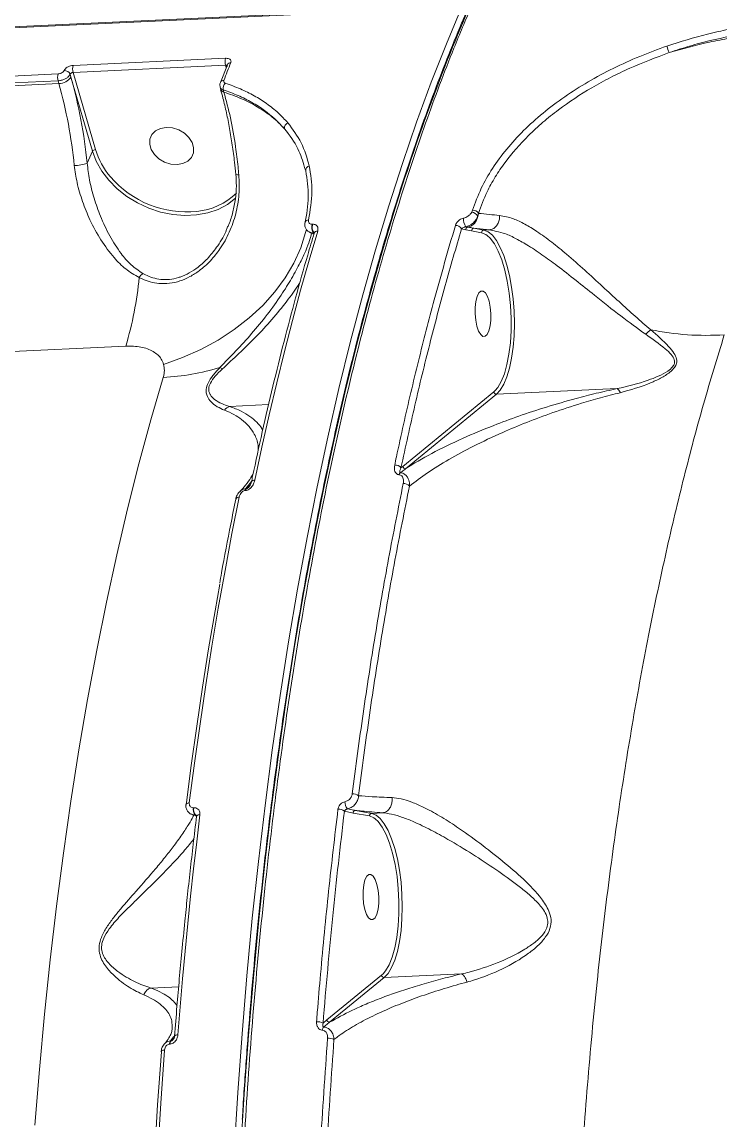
# Model space of a CAD drawing. Header units: millimetres. Extents: x -7151 to 6134, y -5040 to 5562.
# Drawn here: x -1885.3 to -1747.8, y 341.8 to 557.9 of the extents above; entities that cross this region are included whole.
import ezdxf

# ---------------------------------------------------------------- set-up
doc = ezdxf.new("R2010")
doc.units = ezdxf.units.MM
doc.layers.add('DIKOM_ОБЪЕКТ', color=7, linetype='Continuous')

msp = doc.modelspace()

# ---------------------------------------------------------------- linework, layer by layer
at = {"layer": 'DIKOM_ОБЪЕКТ', "color": 7, "linetype": 'Continuous', "lineweight": 15}
for p, q in [((-1798.621, 560.923), (-2252.627, 539.57)), ((-1798.432, 561.113), (-2252.439, 539.761)), ((-1845.17, 549.404), (-1875.187, 547.993)), ((-1875.175, 549.367), (-1845.159, 550.778)), ((-1844.806, 549.505), (-1846.18, 546.009)), ((-1845.032, 548.93), (-1845.17, 549.404)), ((-1955.994, 544.053), (-1878.137, 547.715)), ((-1875.606, 547.068), (-1875.77, 547.634)), ((-1871.378, 532.49), (-1875.606, 547.068)), ((-1875.187, 547.993), (-1870.781, 532.805)), ((-1878.147, 546.344), (-1956.003, 542.683)), ((-1955.848, 542.148), (-1877.992, 545.81)), ((-1877.992, 545.81), (-1878.147, 546.344)), ((-1846.226, 545.118), (-1846.09, 544.65)), ((-1846.09, 544.65), (-1846.071, 544.595)), ((-1845.601, 544.571), (-1845.472, 544.124)), ((-1872.41, 530.122), (-1871.378, 532.49)), ((-1843.112, 527.953), (-1843.107, 527.939)), ((-1829.37, 528.605), (-1829.619, 529.311)), ((-1796.686, 520.499), (-1796.528, 520.861)), ((-1795.341, 520.258), (-1795.506, 519.642)), ((-1829.534, 518.428), (-1829.525, 518.475)), ((-1828.091, 518.096), (-1828.002, 518.1)), ((-1797.857, 517.032), (-1798.689, 517.199)), ((-1796.714, 516.806), (-1797.857, 517.032)), ((-1797.85, 517.624), (-1797.45, 517.547)), ((-1794.737, 516.448), (-1796.714, 516.806)), ((-1793.19, 517.02), (-1796.255, 517.327)), ((-1796.255, 517.327), (-1794.278, 516.969)), ((-1793.19, 517.02), (-1794.278, 516.969)), ((-1793.187, 517.02), (-1793.19, 517.02)), ((-1827.718, 516.396), (-1827.806, 516.392)), ((-1827.696, 516.391), (-1827.718, 516.396)), ((-1864.808, 494.138), (-2193.119, 478.697)), ((-1810.255, 470.448), (-1792.337, 485.106)), ((-1791.803, 484.646), (-1809.721, 469.988)), ((-1792.337, 485.106), (-1792.053, 485.371)), ((-1768.04, 485.763), (-1791.803, 484.646)), ((-1844.354, 482.244), (-1836.675, 482.605)), ((-1810.612, 470.154), (-1810.255, 470.448)), ((-1840.042, 467.5), (-1841.16, 466.07)), ((-1840.069, 467.366), (-1840.067, 467.379)), ((-1841.212, 465.701), (-1841.326, 465.696)), ((-1841.16, 466.07), (-1841.046, 466.075)), ((-1841.046, 466.075), (-1840.369, 466.68)), ((-1851.459, 403.261), (-1851.428, 403.262)), ((-1820.054, 402.219), (-1821.758, 402.562)), ((-1816.828, 401.634), (-1820.054, 402.219)), ((-1819.595, 402.739), (-1816.369, 402.154)), ((-1814.232, 402.255), (-1816.369, 402.154)), ((-1814.228, 402.255), (-1814.232, 402.255)), ((-1851.086, 401.832), (-1851.117, 401.83)), ((-1851.117, 401.83), (-1850.886, 401.742)), ((-1850.966, 401.804), (-1851.086, 401.832)), ((-1825.195, 361.483), (-1814.428, 370.291)), ((-1813.894, 369.831), (-1824.661, 361.023)), ((-1814.428, 370.291), (-1814.144, 370.557)), ((-1798.687, 370.547), (-1813.894, 369.831)), ((-1859.887, 367.768), (-1854.386, 368.027)), ((-1825.964, 360.843), (-1825.195, 361.483)), ((-1856.092, 356.729), (-1856.189, 356.724)), ((-1855.374, 358.251), (-1855.991, 357.355)), ((-1855.991, 357.355), (-1855.894, 357.36)), ((-1855.894, 357.36), (-1855.328, 357.882))]:
    msp.add_line(p, q, dxfattribs=at)
at = {"layer": 'DIKOM_ОБЪЕКТ', "color": 7, "linetype": 'Continuous', "lineweight": 15, "flags": 128}
for points in [[(-1843.471, 335.503), (-1842.755, 347.171), (-1841.918, 358.733), (-1840.961, 370.179), (-1839.886, 381.5), (-1838.692, 392.686), (-1837.382, 403.728), (-1835.955, 414.615), (-1834.414, 425.341), (-1832.758, 435.894), (-1830.992, 446.266), (-1829.114, 456.449), (-1827.127, 466.434), (-1825.033, 476.212), (-1822.834, 485.776), (-1820.53, 495.117), (-1818.126, 504.227), (-1815.621, 513.099), (-1813.018, 521.725), (-1810.32, 530.098), (-1807.529, 538.211), (-1804.647, 546.057), (-1801.677, 553.63), (-1798.621, 560.923)], [(-1854.716, 529.865), (-1853.57, 530.069), (-1852.602, 530.551), (-1851.891, 531.274), (-1851.494, 532.177), (-1851.444, 533.188), (-1851.745, 534.226), (-1852.373, 535.206), (-1853.275, 536.048), (-1854.381, 536.685), (-1855.598, 537.064), (-1856.83, 537.156), (-1857.977, 536.952), (-1858.944, 536.47), (-1859.655, 535.748), (-1860.052, 534.844), (-1860.102, 533.833), (-1859.801, 532.795), (-1859.173, 531.816), (-1858.271, 530.974), (-1857.166, 530.337), (-1855.948, 529.957), (-1854.716, 529.865)], [(-1843.181, 523.258), (-1843.219, 523.222), (-1844.804, 522.007), (-1846.637, 521.042), (-1848.677, 520.35), (-1850.878, 519.944), (-1853.191, 519.835), (-1855.565, 520.026), (-1857.946, 520.51), (-1860.282, 521.279), (-1862.519, 522.315), (-1864.609, 523.594), (-1866.505, 525.088), (-1868.163, 526.763), (-1869.547, 528.583), (-1870.627, 530.507), (-1871.378, 532.49)], [(-1811.8, 521.086), (-1811.81, 521.054), (-1814.407, 512.448), (-1816.906, 503.597), (-1819.305, 494.509), (-1821.603, 485.19), (-1823.797, 475.649), (-1825.886, 465.894), (-1827.868, 455.933), (-1829.741, 445.775), (-1831.504, 435.427), (-1833.155, 424.899), (-1834.692, 414.199), (-1836.116, 403.337), (-1837.423, 392.322), (-1838.614, 381.163), (-1839.687, 369.869), (-1840.642, 358.45), (-1841.476, 346.916), (-1842.191, 335.275)], [(-1829.242, 517.107), (-1829.389, 516.503), (-1830.361, 513.463), (-1831.707, 510.478), (-1833.413, 507.577), (-1835.462, 504.789), (-1837.834, 502.142), (-1840.506, 499.66), (-1843.452, 497.37), (-1846.641, 495.293), (-1850.043, 493.45), (-1853.625, 491.859), (-1857.35, 490.536)], [(-1827.016, 516.777), (-1828.718, 511.01), (-1830.376, 505.135), (-1831.991, 499.156), (-1833.561, 493.074), (-1835.087, 486.891), (-1836.568, 480.61), (-1838.003, 474.233), (-1839.391, 467.762)], [(-1794.278, 516.969), (-1793.436, 516.624), (-1792.606, 515.93), (-1791.806, 514.902), (-1791.053, 513.562), (-1790.364, 511.939), (-1789.754, 510.068), (-1789.235, 507.991), (-1788.819, 505.752), (-1788.516, 503.399), (-1788.331, 500.984), (-1788.269, 498.558), (-1788.33, 496.176), (-1788.515, 493.888), (-1788.818, 491.743), (-1789.233, 489.789), (-1789.752, 488.068), (-1790.361, 486.618), (-1791.05, 485.468), (-1791.803, 484.646)], [(-1827.892, 516.464), (-1827.807, 516.325), (-1827.777, 516.282)], [(-1793.638, 515.916), (-1793.876, 516.085), (-1794.737, 516.448)], [(-1792.053, 485.371), (-1791.569, 485.957), (-1790.87, 487.161), (-1790.258, 488.686), (-1789.747, 490.497), (-1789.351, 492.549), (-1789.077, 494.794), (-1788.933, 497.176), (-1788.923, 499.639), (-1789.046, 502.123), (-1789.3, 504.567), (-1789.679, 506.914), (-1790.173, 509.105), (-1790.77, 511.089), (-1791.457, 512.816), (-1792.215, 514.247), (-1793.028, 515.345), (-1793.638, 515.916)], [(-1794.919, 496.4), (-1795.321, 497.085), (-1795.651, 498.047), (-1795.885, 499.207), (-1796.003, 500.473), (-1795.995, 501.741), (-1795.863, 502.908), (-1795.617, 503.88), (-1795.277, 504.579), (-1794.87, 504.947), (-1794.43, 504.955), (-1793.992, 504.603), (-1793.591, 503.918), (-1793.26, 502.956), (-1793.026, 501.796), (-1792.909, 500.53), (-1792.916, 499.263), (-1793.048, 498.095), (-1793.294, 497.123), (-1793.634, 496.424), (-1794.041, 496.056), (-1794.481, 496.048), (-1794.919, 496.4)], [(-1882.699, 340.788), (-1881.814, 351.759), (-1880.81, 362.607), (-1879.687, 373.32), (-1878.446, 383.89), (-1877.089, 394.307), (-1875.616, 404.56), (-1874.029, 414.64), (-1872.329, 424.538), (-1870.519, 434.244), (-1868.599, 443.75), (-1866.572, 453.047), (-1864.44, 462.126), (-1862.204, 470.978), (-1859.866, 479.596), (-1857.429, 487.971)], [(-1842.463, 464.405), (-1843.894, 457.219), (-1845.268, 449.93), (-1846.585, 442.541), (-1847.845, 435.055), (-1849.046, 427.475), (-1850.189, 419.805), (-1851.273, 412.049), (-1852.297, 404.208)], [(-1852.929, 403.759), (-1851.907, 411.582), (-1850.826, 419.322), (-1849.685, 426.975), (-1848.486, 434.537), (-1847.229, 442.007), (-1846.3, 447.263)], [(-1852.962, 403.897), (-1852.957, 403.921), (-1852.919, 403.995), (-1852.848, 404.061), (-1852.746, 404.118), (-1852.617, 404.162), (-1852.466, 404.192), (-1852.297, 404.208)], [(-1852.929, 403.759), (-1852.961, 403.841), (-1852.962, 403.897)], [(-1816.369, 402.154), (-1815.527, 401.81), (-1814.697, 401.116), (-1813.897, 400.087), (-1813.144, 398.747), (-1812.455, 397.125), (-1811.844, 395.254), (-1811.326, 393.177), (-1810.91, 390.937), (-1810.606, 388.584), (-1810.421, 386.169), (-1810.359, 383.744), (-1810.421, 381.362), (-1810.606, 379.073), (-1810.908, 376.929), (-1811.324, 374.975), (-1811.842, 373.254), (-1812.452, 371.803), (-1813.141, 370.654), (-1813.894, 369.831)], [(-1850.201, 401.878), (-1850.84, 396.575), (-1851.451, 391.237), (-1852.036, 385.867), (-1852.594, 380.464), (-1853.124, 375.03), (-1853.627, 369.566), (-1854.102, 364.072), (-1854.549, 358.551)], [(-1850.865, 401.569), (-1850.865, 401.571), (-1850.835, 401.65), (-1850.768, 401.72), (-1850.667, 401.781), (-1850.535, 401.828), (-1850.378, 401.861), (-1850.201, 401.878)], [(-1815.729, 401.102), (-1815.967, 401.27), (-1816.828, 401.634)], [(-1814.144, 370.557), (-1813.66, 371.143), (-1812.961, 372.346), (-1812.349, 373.872), (-1811.838, 375.683), (-1811.441, 377.735), (-1811.167, 379.98), (-1811.024, 382.362), (-1811.014, 384.825), (-1811.137, 387.309), (-1811.391, 389.753), (-1811.769, 392.099), (-1812.263, 394.291), (-1812.861, 396.274), (-1813.547, 398.002), (-1814.306, 399.432), (-1815.119, 400.531), (-1815.729, 401.102)], [(-1817.01, 381.586), (-1817.411, 382.271), (-1817.742, 383.233), (-1817.976, 384.393), (-1818.093, 385.659), (-1818.086, 386.926), (-1817.954, 388.094), (-1817.708, 389.066), (-1817.368, 389.765), (-1816.961, 390.133), (-1816.521, 390.141), (-1816.082, 389.789), (-1815.681, 389.104), (-1815.351, 388.142), (-1815.117, 386.982), (-1814.999, 385.716), (-1815.007, 384.448), (-1815.139, 383.281), (-1815.385, 382.309), (-1815.725, 381.61), (-1816.132, 381.242), (-1816.572, 381.233), (-1817.01, 381.586)], [(-1855.207, 358.301), (-1855.207, 358.308), (-1855.179, 358.369), (-1855.114, 358.424), (-1855.013, 358.471), (-1854.882, 358.509), (-1854.726, 358.536), (-1854.549, 358.551)], [(-1860.914, 269.673), (-1860.873, 280.563), (-1860.731, 291.412), (-1860.489, 302.212), (-1860.148, 312.955), (-1859.708, 323.636), (-1859.168, 334.245), (-1858.53, 344.775), (-1857.793, 355.221)], [(-1857.172, 355.562), (-1857.91, 345.094), (-1858.55, 334.54), (-1859.091, 323.908), (-1859.532, 313.204), (-1859.874, 302.437), (-1860.116, 291.613), (-1860.258, 280.74), (-1860.3, 269.826)], [(-1857.83, 355.318), (-1857.825, 355.34), (-1857.789, 355.396), (-1857.719, 355.446), (-1857.619, 355.49), (-1857.491, 355.524), (-1857.34, 355.549), (-1857.172, 355.562)], [(-1857.793, 355.221), (-1857.826, 355.281), (-1857.83, 355.318)]]:
    msp.add_lwpolyline(points, dxfattribs=at)
at = {"layer": 'DIKOM_ОБЪЕКТ', "color": 7, "linetype": 'Continuous', "lineweight": 15}
for centre, radius, start, end in [((-1435.085, 404.872), 394.233, 156.80299, 162.85543), ((-1726.856, 563.063), 32.909, 197.47169, 199.84372), ((-1872.877, 548.66), 2.404, 162.91812, 196.12747), ((-1499.279, 412.338), 371.276, 158.24936, 158.82881), ((-1842.867, 550.073), 2.397, 162.89021, 196.19516), ((-1844.146, 549.19), 0.732, 88.15287, 154.52034), ((-1875.825, 547.013), 2.416, 163.12854, 196.074), ((-1877.969, 548.658), 2.848, 269.54103, 326.05279), ((-1876.878, 547.183), 1.196, 22.15126, 93.56426), ((-1970.417, 520.41), 98.487, 5.65923, 15.70407), ((-1968.276, 520.424), 93.785, 5.65895, 15.70502), ((-1845.525, 545.705), 0.722, 87.64731, 155.08415), ((-1844.224, 544.871), 1.41, 133.73206, 192.29405), ((-1845.272, 544.996), 0.894, 206.62964, 257.07101), ((-1832.449, 537.072), 1.087, 113.94149, 188.85079), ((-1870.787, 532.093), 0.712, 89.53073, 146.05475), ((-1856.651, 537.093), 14.766, 196.88174, 220.71858), ((-1875.04, 537.564), 7.893, 270.67281, 289.46734), ((-1828.5, 528.719), 0.877, 100.68867, 187.47986), ((-1852.837, 540.287), 19.741, 220.52176, 275.96302), ((-1842.664, 528.902), 1.061, 245.29682, 276.48337), ((-1851.894, 533.193), 12.589, 275.04689, 314.75152), ((-1828.827, 518.232), 0.739, 89.4676, 160.80583), ((-1795.768, 519.044), 2.52, 173.86796, 214.28588), ((-1797.961, 519.972), 2.478, 281.91878, 352.34956), ((-1796.809, 519.087), 1.417, 23.03357, 84.99311), ((-1796.439, 519.567), 1.297, 32.17968, 93.96997), ((-1826.46, 517.492), 1.739, 159.69503, 219.24554), ((-1826.369, 517.497), 1.741, 159.73007, 219.2105), ((-1827.064, 516.085), 0.694, 86.03574, 156.59839), ((-1799.801, 516.602), 1.262, 28.27332, 94.88199), ((-1797.352, 517.051), 0.506, 101.17463, 182.06457), ((-1796.214, 516.828), 0.501, 94.68523, 182.48566), ((-1794.237, 516.47), 0.5, 94.66047, 182.51368), ((-1859.566, 506.027), 3.059, 128.19977, 148.67503), ((-1929.775, 513.801), 67.877, 343.1605, 354.77315), ((-1758.82, 493.449), 4.683, 123.76958, 140.20522), ((-1750.555, 550.317), 54.078, 258.40612, 273.82623), ((-1859.162, 530.648), 42.712, 272.3259, 287.56828), ((-1848.241, 486.498), 3.956, 51.95684, 60.1161), ((-1791.812, 485.176), 0.53, 187.63321, 270.95355), ((-1843.806, 480.369), 1.953, 106.2892, 143.88156), ((-1811.717, 469.33), 1.379, 36.70958, 95.76456), ((-1810.267, 468.605), 0.74, 128.20981, 163.84145), ((-1809.73, 470.517), 0.529, 187.52878, 271.00742), ((-1839.469, 467.112), 0.655, 83.16325, 155.9505), ((-1810.041, 465.614), 1.45, 41.15553, 94.9895), ((-1840.619, 465.606), 0.713, 139.40233, 172.78109), ((-1840.508, 465.613), 0.71, 139.32453, 172.86227), ((-1842.537, 463.745), 0.663, 83.60201, 155.10197), ((-1819.665, 404.328), 1.978, 176.53623, 220.8704), ((-1820.044, 404.253), 1.747, 52.07739, 95.42929), ((-1849.941, 402.867), 1.568, 165.45492, 221.38934), ((-1849.914, 402.868), 1.565, 165.38689, 221.45791), ((-1822.843, 401.278), 1.681, 49.83358, 96.23847), ((-1819.554, 402.241), 0.5, 94.6537, 182.5172), ((-1816.328, 401.655), 0.501, 94.69053, 182.48036), ((-1813.903, 370.361), 0.53, 187.55457, 270.98163), ((-1827.024, 359.106), 2.035, 58.58677, 96.04074), ((-1824.67, 361.553), 0.53, 187.55815, 270.97805), ((-1825.059, 359.339), 1.075, 134.65137, 172.99532), ((-1855.142, 356.742), 1.047, 144.13811, 180.97188), ((-1855.045, 356.746), 1.048, 144.10488, 180.92634), ((-1824.86, 355.702), 2.193, 61.46515, 95.27961)]:
    msp.add_arc(centre, radius, start, end, dxfattribs=at)
for points, knots in [([(-1796.745, 561.012), (-1797.899, 558.29), (-1801.006, 550.956), (-1805.809, 538.16), (-1811.058, 522.426), (-1816.002, 505.595), (-1820.619, 487.696), (-1824.88, 468.764), (-1828.694, 449.216), (-1832.057, 429.133), (-1834.976, 408.607), (-1837.501, 387.302), (-1839.602, 365.263), (-1841.264, 342.548), (-1842.449, 319.657), (-1843.166, 296.673), (-1843.431, 273.68), (-1843.248, 250.303), (-1842.599, 226.607), (-1841.474, 202.67), (-1839.898, 179.017), (-1837.888, 155.725), (-1835.468, 132.857), (-1832.599, 110.042), (-1829.272, 87.361), (-1825.487, 64.901), (-1821.327, 43.153), (-1816.816, 22.178), (-1811.984, 2.014), (-1806.753, -17.667), (-1801.123, -36.775), (-1795.105, -55.227), (-1789.095, -71.88), (-1783.167, -86.836), (-1777.377, -100.224), (-1771.38, -112.908), (-1765.19, -124.843), (-1758.876, -135.904), (-1752.469, -146.039), (-1746.67, -154.347), (-1742.964, -159.072), (-1741.455, -160.995)], [0, 0, 0, 0, 0.01565227, 0.04216826, 0.06870459, 0.09522041, 0.12250634, 0.14981474, 0.1771008, 0.20361668, 0.23015302, 0.25666874, 0.28395483, 0.31126307, 0.33854917, 0.36506502, 0.39160128, 0.41811719, 0.44540324, 0.47271152, 0.49999756, 0.52651346, 0.55304972, 0.5795656, 0.60685156, 0.63415995, 0.66144603, 0.68796189, 0.71449813, 0.74101393, 0.76829968, 0.79560815, 0.82289434, 0.84597225, 0.86907725, 0.89218242, 0.91550644, 0.93883063, 0.96156393, 0.98434848, 1, 1, 1, 1]), ([(-1797.419, 560.573), (-1797.839, 559.615), (-1799.251, 556.392), (-1801.577, 550.636), (-1804.389, 543.333), (-1807.109, 535.797), (-1809.733, 528.063), (-1812.266, 520.123), (-1814.705, 511.978), (-1817.053, 503.624), (-1819.312, 495.059), (-1821.481, 486.281), (-1823.561, 477.287), (-1825.553, 468.075), (-1827.457, 458.64), (-1829.271, 448.992), (-1830.99, 439.163), (-1832.605, 429.194), (-1834.111, 419.111), (-1835.511, 408.917), (-1836.803, 398.609), (-1837.989, 388.183), (-1839.069, 377.636), (-1840.046, 366.968), (-1840.909, 356.166), (-1841.512, 347.813), (-1841.793, 343.032), (-1841.857, 341.925)], [0, 0, 0, 0, 0.0180257, 0.0606417, 0.1032633, 0.1456527, 0.1878462, 0.2298904, 0.2718342, 0.3137261, 0.3556134, 0.3975351, 0.4395322, 0.4816519, 0.523944, 0.5664544, 0.6090524, 0.6514803, 0.6936978, 0.7357543, 0.7776968, 0.8195748, 0.861435, 0.9033209, 0.9452693, 0.9873277, 1, 1, 1, 1]), ([(-1758.247, 553.183), (-1755.581, 554.024), (-1751.542, 555.298), (-1746.097, 556.502), (-1743.369, 556.95), (-1742.005, 557.174)], [0, 0, 0, 0, 0.4927514, 0.7463783, 1, 1, 1, 1]), ([(-1741.881, 555.817), (-1744.492, 555.354), (-1748.448, 554.654), (-1753.792, 553.212), (-1756.472, 552.332), (-1757.812, 551.892)], [0, 0, 0, 0, 0.4928141, 0.7464077, 1, 1, 1, 1]), ([(-1757.812, 551.892), (-1755.172, 552.636), (-1751.174, 553.764), (-1745.78, 554.767), (-1743.076, 555.11), (-1741.724, 555.281)], [0, 0, 0, 0, 0.492783, 0.7463939, 1, 1, 1, 1]), ([(-1796.528, 520.861), (-1796.004, 522.308), (-1794.995, 525.092), (-1792.664, 529.124), (-1789.876, 532.927), (-1786.546, 536.572), (-1782.713, 540.014), (-1778.445, 543.228), (-1773.804, 546.184), (-1768.841, 548.84), (-1763.646, 551.218), (-1760.045, 552.529), (-1758.247, 553.183)], [0, 0, 0, 0, 0.10708394, 0.20597532, 0.30518446, 0.40407584, 0.5033386, 0.60291559, 0.70218174, 0.80134933, 0.9008286, 1, 1, 1, 1]), ([(-1757.812, 551.892), (-1760.416, 550.925), (-1764.361, 549.46), (-1769.372, 547.025), (-1774.196, 544.389), (-1778.682, 541.428), (-1782.715, 538.198), (-1786.405, 534.808), (-1789.565, 531.192), (-1792.097, 527.427), (-1793.955, 524.086), (-1794.828, 521.674), (-1795.341, 520.258)], [0, 0, 0, 0, 0.1468755, 0.2225156, 0.2981466, 0.4449878, 0.520625, 0.5962652, 0.7424196, 0.8177191, 0.8930161, 1, 1, 1, 1]), ([(-1876.953, 548.377), (-1876.918, 548.446), (-1876.833, 548.619), (-1876.56, 548.886), (-1876.148, 549.135), (-1875.662, 549.314), (-1875.338, 549.349), (-1875.175, 549.367)], [0, 0, 0, 0, 0.1418332, 0.3567355, 0.5712883, 0.7857484, 1, 1, 1, 1]), ([(-1844.879, 549.32), (-1844.897, 549.336), (-1844.944, 549.377), (-1845.051, 549.404), (-1845.136, 549.404), (-1845.17, 549.404)], [0, 0, 0, 0, 0.2836607, 0.71681787, 1, 1, 1, 1]), ([(-1845.159, 550.778), (-1845.057, 550.779), (-1844.8, 550.78), (-1844.449, 550.688), (-1844.176, 550.496), (-1844.043, 550.231), (-1844.096, 550.024), (-1844.122, 549.921)], [0, 0, 0, 0, 0.1406216, 0.3551558, 0.5698477, 0.7848306, 1, 1, 1, 1]), ([(-1844.808, 549.226), (-1844.809, 549.229), (-1844.849, 549.308), (-1844.827, 549.451), (-1844.812, 549.485), (-1844.81, 549.49)], [0, 0, 0, 0, 0.0340268, 0.8372718, 1, 1, 1, 1]), ([(-1875.77, 547.634), (-1875.816, 547.545), (-1875.933, 547.32), (-1876.299, 546.972), (-1876.85, 546.647), (-1877.498, 546.414), (-1877.93, 546.368), (-1878.147, 546.344)], [0, 0, 0, 0, 0.14170914, 0.35641487, 0.57093659, 0.78540708, 1, 1, 1, 1]), ([(-1878.137, 547.715), (-1878.029, 547.727), (-1877.813, 547.75), (-1877.489, 547.87), (-1877.215, 548.037), (-1877.033, 548.216), (-1876.975, 548.331), (-1876.953, 548.377)], [0, 0, 0, 0, 0.2142837, 0.428551, 0.6432168, 0.8581804, 1, 1, 1, 1]), ([(-1875.187, 547.993), (-1875.241, 547.986), (-1875.349, 547.974), (-1875.509, 547.91), (-1875.644, 547.819), (-1875.733, 547.722), (-1875.76, 547.659), (-1875.77, 547.634)], [0, 0, 0, 0, 0.2140386, 0.4283549, 0.6426104, 0.8581564, 1, 1, 1, 1]), ([(-1846.157, 546), (-1846.194, 545.913), (-1846.3, 545.67), (-1846.313, 545.34), (-1846.223, 545.153), (-1846.209, 545.122)], [0, 0, 0, 0, 0.31407878, 0.88711354, 1, 1, 1, 1]), ([(-1845.601, 544.571), (-1845.643, 544.585), (-1845.842, 544.657), (-1846.104, 544.824), (-1846.175, 545.033), (-1846.205, 545.123)], [0, 0, 0, 0, 0.13046226, 0.6259636, 1, 1, 1, 1]), ([(-1845.496, 546.427), (-1845.513, 546.356), (-1845.547, 546.216), (-1845.457, 546.035), (-1845.32, 545.934), (-1845.219, 545.897), (-1845.198, 545.89)], [0, 0, 0, 0, 0.3066222, 0.6131231, 0.9194187, 1, 1, 1, 1]), ([(-1845.198, 545.89), (-1844.195, 545.524), (-1842.189, 544.792), (-1839.481, 543.432), (-1836.998, 541.868), (-1834.76, 540.097), (-1833.513, 538.743), (-1832.89, 538.065)], [0, 0, 0, 0, 0.1976764, 0.3953892, 0.5930897, 0.7965401, 1, 1, 1, 1]), ([(-1846.126, 544.573), (-1845.972, 544.039), (-1845.558, 542.599), (-1844.966, 540.047), (-1844.348, 536.955), (-1843.82, 533.7), (-1843.417, 530.681), (-1843.237, 528.732), (-1843.163, 527.931)], [0, 0, 0, 0, 0.1095438, 0.2951503, 0.4835644, 0.6741374, 0.866092, 1, 1, 1, 1]), ([(-1833.522, 536.905), (-1834.762, 538.167), (-1836.64, 540.08), (-1839.923, 542.121), (-1842.62, 543.486), (-1844.617, 544.213), (-1845.601, 544.571)], [0, 0, 0, 0, 0.395163, 0.5986837, 0.8021881, 1, 1, 1, 1]), ([(-1845.472, 544.124), (-1845.028, 542.46), (-1844.128, 539.083), (-1843.255, 534.038), (-1842.77, 530.232), (-1842.595, 528.38), (-1842.544, 527.848)], [0, 0, 0, 0, 0.3362364, 0.6822322, 0.9087871, 1, 1, 1, 1]), ([(-1845.472, 544.124), (-1844.301, 543.708), (-1841.948, 542.871), (-1838.778, 541.22), (-1835.869, 539.27), (-1834.308, 537.696), (-1833.522, 536.905)], [0, 0, 0, 0, 0.2373881, 0.4771646, 0.737012, 1, 1, 1, 1]), ([(-1829.619, 529.311), (-1829.983, 530.558), (-1830.792, 533.329), (-1832.553, 535.636), (-1833.522, 536.905)], [0, 0, 0, 0, 0.4500731, 1, 1, 1, 1]), ([(-1832.89, 538.065), (-1831.931, 536.796), (-1829.992, 534.226), (-1829.109, 531.141), (-1828.663, 529.581)], [0, 0, 0, 0, 0.4941755, 1, 1, 1, 1]), ([(-1862.18, 507.617), (-1863.083, 508.145), (-1864.894, 509.2), (-1867.367, 511.732), (-1869.761, 514.94), (-1871.806, 518.703), (-1873.368, 522.529), (-1874.444, 526.143), (-1874.788, 528.55), (-1874.948, 529.672)], [0, 0, 0, 0, 0.12814544, 0.25673811, 0.42681579, 0.59687292, 0.73730986, 0.8775699, 1, 1, 1, 1]), ([(-1872.41, 530.122), (-1872.277, 529.036), (-1871.99, 526.698), (-1871.08, 523.184), (-1869.755, 519.449), (-1868.021, 515.751), (-1865.975, 512.581), (-1863.86, 510.05), (-1862.258, 508.97), (-1861.458, 508.431)], [0, 0, 0, 0, 0.1227053, 0.2642656, 0.4059934, 0.5771273, 0.748239, 0.8743944, 1, 1, 1, 1]), ([(-1828.663, 529.581), (-1828.401, 527.921), (-1827.869, 524.559), (-1828.501, 520.849), (-1828.82, 518.971)], [0, 0, 0, 0, 0.4938283, 1, 1, 1, 1]), ([(-1842.544, 527.848), (-1842.493, 526.554), (-1842.39, 523.964), (-1843.06, 520.149), (-1844.316, 516.528), (-1846.044, 513.425), (-1848.086, 510.876), (-1850.111, 509.049), (-1852.16, 507.742), (-1854.136, 506.884), (-1856.206, 506.429), (-1858.774, 506.392), (-1860.764, 506.94), (-1861.99, 507.527), (-1862.18, 507.617)], [0, 0, 0, 0, 0.1101009, 0.2202166, 0.3292873, 0.4383127, 0.524961, 0.6115179, 0.6753401, 0.7390982, 0.8039954, 0.8688805, 0.979727, 1, 1, 1, 1]), ([(-1843.127, 527.953), (-1843.078, 527.192), (-1842.973, 525.567), (-1843.179, 523.075), (-1843.685, 520.531), (-1844.247, 518.626), (-1844.721, 517.63), (-1844.825, 517.412)], [0, 0, 0, 0, 0.2105234, 0.4492624, 0.6909252, 0.9324275, 1, 1, 1, 1]), ([(-1829.516, 518.223), (-1829.21, 520.016), (-1828.588, 523.647), (-1829.107, 526.939), (-1829.37, 528.605)], [0, 0, 0, 0, 0.4938488, 1, 1, 1, 1]), ([(-1828.82, 518.971), (-1828.833, 518.854), (-1828.858, 518.624), (-1828.73, 518.347), (-1828.519, 518.172), (-1828.297, 518.098), (-1828.148, 518.096), (-1828.091, 518.096)], [0, 0, 0, 0, 0.2734322, 0.5393818, 0.7385959, 0.8989961, 1, 1, 1, 1]), ([(-1799.908, 517.859), (-1799.891, 517.91), (-1799.811, 518.151), (-1799.569, 518.546), (-1799.14, 518.943), (-1798.701, 519.203), (-1798.416, 519.276), (-1798.274, 519.313)], [0, 0, 0, 0, 0.0842955, 0.4025682, 0.6518499, 0.8255676, 1, 1, 1, 1]), ([(-1798.274, 519.313), (-1798.125, 519.351), (-1797.829, 519.428), (-1797.368, 519.702), (-1796.962, 520.065), (-1796.773, 520.361), (-1796.686, 520.499)], [0, 0, 0, 0, 0.2097558, 0.4181981, 0.7299227, 1, 1, 1, 1]), ([(-1795.506, 519.642), (-1795.617, 519.407), (-1795.861, 518.89), (-1796.456, 518.27), (-1797.155, 517.813), (-1797.614, 517.688), (-1797.85, 517.624)], [0, 0, 0, 0, 0.2543843, 0.5586902, 0.7735268, 1, 1, 1, 1]), ([(-1795.341, 520.258), (-1794.657, 520.177), (-1793.442, 520.032), (-1791.887, 519.91), (-1791.206, 519.856)], [0, 0, 0, 0, 0.5623828, 1, 1, 1, 1]), ([(-1793.187, 517.02), (-1792.958, 517.065), (-1792.501, 517.154), (-1791.899, 517.629), (-1791.447, 518.296), (-1791.22, 519.032), (-1791.186, 519.566), (-1791.203, 519.812), (-1791.206, 519.856)], [0, 0, 0, 0, 0.2045259, 0.4090742, 0.613636, 0.8182529, 0.9675543, 1, 1, 1, 1]), ([(-1791.206, 519.856), (-1790.319, 519.694), (-1788.763, 519.409), (-1786.224, 518.179), (-1783.697, 516.645), (-1780.932, 514.63), (-1777.779, 512.053), (-1774.419, 509.08), (-1770.975, 505.904), (-1767.664, 502.849), (-1764.492, 499.97), (-1762.445, 498.217), (-1761.423, 497.343)], [0, 0, 0, 0, 0.1044898, 0.1833831, 0.2623431, 0.3558366, 0.4494241, 0.5631922, 0.6770831, 0.7845111, 0.8924061, 1, 1, 1, 1]), ([(-1861.458, 508.431), (-1861.287, 508.34), (-1860.191, 507.755), (-1858.445, 507.214), (-1856.194, 507.199), (-1854.91, 507.461), (-1853.598, 507.887), (-1852.264, 508.491), (-1850.352, 509.77), (-1848.427, 511.556), (-1846.531, 514.044), (-1845.295, 516.032), (-1844.859, 517.296), (-1844.82, 517.411)], [0, 0, 0, 0, 0.029788, 0.1907707, 0.2745702, 0.3616019, 0.3777053, 0.4694844, 0.5640255, 0.6912061, 0.821935, 0.9837547, 1, 1, 1, 1]), ([(-1829.507, 518.472), (-1829.529, 518.388), (-1829.61, 518.081), (-1829.534, 517.542), (-1829.223, 516.976), (-1828.844, 516.618), (-1828.562, 516.546), (-1828.486, 516.526)], [0, 0, 0, 0, 0.1089157, 0.3982126, 0.6587126, 0.9081315, 1, 1, 1, 1]), ([(-1828.002, 518.1), (-1827.901, 518.098), (-1827.668, 518.094), (-1827.346, 517.968), (-1827.07, 517.707), (-1826.917, 517.295), (-1826.982, 516.956), (-1827.016, 516.777)], [0, 0, 0, 0, 0.1206156, 0.2783254, 0.4706587, 0.7208018, 1, 1, 1, 1]), ([(-1811.855, 470.702), (-1811.742, 471.238), (-1811.173, 473.918), (-1809.655, 480.822), (-1807.209, 491.21), (-1803.84, 504.366), (-1801.315, 513.03), (-1799.908, 517.859)], [0, 0, 0, 0, 0.0321564, 0.1607939, 0.4182818, 0.6757721, 1, 1, 1, 1]), ([(-1798.689, 517.199), (-1799.774, 513.506), (-1801.942, 506.12), (-1804.994, 494.519), (-1807.91, 482.576), (-1809.711, 474.295), (-1810.612, 470.154)], [0, 0, 0, 0, 0.2493159, 0.4986279, 0.7493165, 1, 1, 1, 1]), ([(-1797.85, 517.624), (-1797.882, 517.618), (-1797.94, 517.608), (-1798.057, 517.573), (-1798.226, 517.508), (-1798.443, 517.391), (-1798.596, 517.283), (-1798.673, 517.214), (-1798.689, 517.199)], [0, 0, 0, 0, 0.0644737, 0.1179689, 0.269138, 0.529512, 0.8998406, 1, 1, 1, 1]), ([(-1797.45, 517.547), (-1797.331, 517.524), (-1796.938, 517.448), (-1796.535, 517.377), (-1796.255, 517.327)], [0, 0, 0, 0, 0.30304803, 1, 1, 1, 1]), ([(-1762.418, 496.447), (-1764.046, 497.623), (-1767.344, 500.006), (-1771.954, 503.696), (-1776.163, 507.076), (-1779.621, 509.786), (-1782.884, 512.169), (-1785.645, 514.012), (-1788.305, 515.451), (-1790.448, 516.561), (-1793.187, 516.935), (-1793.187, 517.02), (-1793.187, 517.02)], [0, 0, 0, 0, 0.1631248, 0.3304659, 0.4442523, 0.5606093, 0.6523796, 0.746421, 0.8222518, 0.9001131, 0.9999883, 1, 1, 1, 1]), ([(-1846.27, 489.928), (-1845.224, 491.001), (-1843.106, 493.176), (-1839.919, 496.634), (-1836.883, 500.341), (-1834.245, 504.024), (-1832.071, 507.507), (-1830.472, 510.465), (-1829.313, 512.972), (-1828.534, 514.988), (-1828.3, 515.912), (-1828.185, 516.366)], [0, 0, 0, 0, 0.115748, 0.2343744, 0.3604366, 0.4896214, 0.6013211, 0.7160293, 0.8101346, 0.9068051, 1, 1, 1, 1]), ([(-1827.701, 516.361), (-1828.13, 514.923), (-1829.376, 510.752), (-1831.369, 503.681), (-1833.652, 495.081), (-1835.844, 486.272), (-1837.904, 477.423), (-1839.291, 471.078), (-1839.987, 467.76), (-1840.067, 467.379)], [0, 0, 0, 0, 0.0940044, 0.2727079, 0.4514033, 0.6300851, 0.8087572, 0.9780095, 1, 1, 1, 1]), ([(-1827.806, 516.392), (-1828.016, 516.391), (-1828.263, 516.389), (-1828.458, 516.494), (-1828.488, 516.511)], [0, 0, 0, 0, 0.8442256, 1, 1, 1, 1]), ([(-1828.485, 516.474), (-1828.443, 516.461), (-1828.169, 516.376), (-1827.916, 516.267), (-1827.831, 516.222), (-1827.812, 516.211)], [0, 0, 0, 0, 0.1206091, 0.7955256, 1, 1, 1, 1]), ([(-1827.68, 516.449), (-1827.678, 516.456), (-1827.674, 516.466), (-1827.7, 516.382), (-1827.709, 516.353)], [0, 0, 0, 0, 0.6507815, 1, 1, 1, 1]), ([(-1830.503, 506.659), (-1830.623, 506.469), (-1831.354, 505.305), (-1833.171, 502.824), (-1835.972, 499.367), (-1839.161, 495.89), (-1842.51, 492.673), (-1844.706, 490.633), (-1845.803, 489.613)], [0, 0, 0, 0, 0.0352936, 0.215992, 0.4213085, 0.6267465, 0.8135406, 1, 1, 1, 1]), ([(-1761.423, 497.343), (-1760.185, 496.261), (-1758.473, 494.766), (-1756.85, 492.841), (-1756.294, 491.713), (-1756.294, 490.733), (-1756.738, 489.821), (-1757.813, 488.799), (-1759.473, 487.793), (-1762.691, 486.281), (-1765.423, 485.512), (-1767.433, 484.946)], [0, 0, 0, 0, 0.2311342, 0.3196807, 0.3914257, 0.4367128, 0.482245, 0.5456979, 0.6388328, 0.7342152, 1, 1, 1, 1]), ([(-1746.946, 496.36), (-1748.327, 491.853), (-1751.089, 482.834), (-1754.895, 468.512), (-1758.444, 453.656), (-1761.746, 438.037), (-1764.785, 421.67), (-1767.541, 404.566), (-1769.966, 386.997), (-1772.125, 368.414), (-1773.963, 348.786), (-1775.439, 328.117), (-1776.493, 307.092), (-1777.123, 285.81), (-1777.326, 264.369), (-1777.097, 242.859), (-1776.431, 221.316), (-1775.34, 199.776), (-1773.828, 178.283), (-1771.908, 156.937), (-1769.584, 135.839), (-1766.866, 115.074), (-1763.749, 94.683), (-1760.251, 74.691), (-1756.38, 55.141), (-1752.157, 36.124), (-1747.602, 17.729), (-1742.634, -0.309), (-1737.242, -17.894), (-1731.427, -34.944), (-1725.303, -51.104), (-1718.879, -66.278), (-1712.203, -80.52), (-1707.553, -89.093), (-1705.229, -93.377)], [0, 0, 0, 0, 0.0277666, 0.055566, 0.0833656, 0.1111323, 0.1400374, 0.1689801, 0.1979226, 0.2268275, 0.2586374, 0.2905481, 0.32251, 0.3544717, 0.3863819, 0.4181913, 0.4498954, 0.4816999, 0.5135556, 0.545411, 0.5772153, 0.6089191, 0.6405474, 0.6722757, 0.7040552, 0.7358345, 0.7675627, 0.7991906, 0.8325937, 0.8660264, 0.8994297, 0.9329431, 0.9664865, 1, 1, 1, 1]), ([(-1768.029, 485.763), (-1768.027, 485.763), (-1765.996, 486.189), (-1763.221, 486.881), (-1759.929, 488.17), (-1758.246, 489.024), (-1757.135, 489.922), (-1756.7, 490.731), (-1756.762, 491.597), (-1757.424, 492.568), (-1759.242, 494.234), (-1761.079, 495.514), (-1762.418, 496.447)], [0, 0, 0, 0, 0.0003005, 0.2742288, 0.3682335, 0.4634926, 0.5234985, 0.564826, 0.60614, 0.674692, 0.7629963, 1, 1, 1, 1]), ([(-1857.35, 490.536), (-1857.487, 490.892), (-1857.871, 491.89), (-1859.328, 493.153), (-1861.759, 494.083), (-1863.785, 494.119), (-1864.808, 494.138)], [0, 0, 0, 0, 0.15297262, 0.42837689, 0.71143699, 1, 1, 1, 1]), ([(-1857.429, 487.971), (-1857.417, 488.013), (-1857.282, 488.472), (-1857.13, 489.363), (-1857.276, 490.14), (-1857.35, 490.536)], [0, 0, 0, 0, 0.0467754, 0.5142563, 1, 1, 1, 1]), ([(-1845.384, 481.52), (-1845.858, 481.727), (-1846.805, 482.141), (-1847.982, 483.055), (-1848.829, 484.175), (-1849.095, 485.444), (-1848.639, 486.922), (-1847.662, 488.401), (-1846.747, 489.405), (-1846.27, 489.928)], [0, 0, 0, 0, 0.18477497, 0.36925006, 0.5090878, 0.65221333, 0.7508635, 0.87022312, 1, 1, 1, 1]), ([(-1845.803, 489.613), (-1846.285, 489.146), (-1847.194, 488.263), (-1848.181, 486.927), (-1848.574, 485.666), (-1848.386, 484.949), (-1847.985, 484.233), (-1847.249, 483.507), (-1845.928, 482.74), (-1844.879, 482.409), (-1844.354, 482.244)], [0, 0, 0, 0, 0.1298094, 0.2451337, 0.3384653, 0.4557973, 0.477235, 0.617725, 0.8086902, 1, 1, 1, 1]), ([(-1809.721, 469.988), (-1808.073, 470.992), (-1804.777, 472.998), (-1798.848, 475.854), (-1792.987, 478.308), (-1787.444, 480.356), (-1782.038, 482.143), (-1776.887, 483.634), (-1772.198, 484.845), (-1769.426, 485.457), (-1768.04, 485.763)], [0, 0, 0, 0, 0.1801407, 0.3602671, 0.5134847, 0.6278162, 0.7423177, 0.8564281, 0.9282332, 1, 1, 1, 1]), ([(-1767.433, 484.946), (-1768.754, 484.617), (-1771.396, 483.959), (-1775.861, 482.656), (-1780.767, 481.048), (-1785.912, 479.121), (-1791.188, 476.91), (-1796.353, 474.467), (-1801.261, 471.807), (-1805.513, 469.182), (-1807.804, 467.439), (-1808.949, 466.568)], [0, 0, 0, 0, 0.0661339, 0.1323029, 0.2383343, 0.344734, 0.4509798, 0.5939559, 0.7292236, 0.8647184, 1, 1, 1, 1]), ([(-1768.04, 485.763), (-1768.038, 485.763), (-1768.035, 485.764), (-1768.031, 485.763), (-1768.03, 485.763), (-1768.029, 485.763)], [0, 0, 0, 0, 0.37505771, 0.79472921, 1, 1, 1, 1]), ([(-1768.029, 485.763), (-1767.931, 485.685), (-1767.751, 485.541), (-1767.545, 485.185), (-1767.449, 484.979), (-1767.433, 484.946)], [0, 0, 0, 0, 0.49944275, 0.92063506, 1, 1, 1, 1]), ([(-1844.354, 482.244), (-1843.572, 481.947), (-1842.007, 481.353), (-1840.278, 480.294), (-1838.956, 479.137), (-1838.128, 478.206), (-1837.909, 477.641), (-1837.86, 477.516)], [0, 0, 0, 0, 0.2290831, 0.4583328, 0.6953085, 0.9323295, 1, 1, 1, 1]), ([(-1838.724, 473.578), (-1838.719, 473.923), (-1838.702, 475.042), (-1839.316, 476.617), (-1840.436, 478.309), (-1841.808, 479.587), (-1843.43, 480.671), (-1844.731, 481.236), (-1845.384, 481.52)], [0, 0, 0, 0, 0.1127511, 0.3655031, 0.5458288, 0.7273029, 0.8631284, 1, 1, 1, 1]), ([(-1839.703, 469.089), (-1839.844, 468.809), (-1840.216, 468.069), (-1841.089, 466.852), (-1841.967, 465.898), (-1842.371, 465.459)], [0, 0, 0, 0, 0.2484613, 0.6547607, 1, 1, 1, 1]), ([(-1810.978, 468.811), (-1811.028, 468.817), (-1811.186, 468.837), (-1811.45, 468.961), (-1811.719, 469.253), (-1811.952, 469.833), (-1811.894, 470.358), (-1811.855, 470.702)], [0, 0, 0, 0, 0.05553468, 0.17835951, 0.34954474, 0.5728781, 1, 1, 1, 1]), ([(-1810.612, 470.154), (-1810.695, 469.983), (-1810.819, 469.731), (-1810.871, 469.432), (-1810.85, 469.283), (-1810.797, 469.205), (-1810.74, 469.191), (-1810.725, 469.187)], [0, 0, 0, 0, 0.4938239, 0.7307714, 0.8854443, 0.9700714, 1, 1, 1, 1]), ([(-1809.721, 469.988), (-1809.832, 469.9), (-1810.169, 469.635), (-1810.503, 469.366), (-1810.725, 469.187)], [0, 0, 0, 0, 0.3319917, 1, 1, 1, 1]), ([(-1810.725, 469.187), (-1810.649, 469.179), (-1810.403, 469.152), (-1809.976, 468.991), (-1809.499, 468.607), (-1809.081, 467.922), (-1808.926, 467.192), (-1808.944, 466.693), (-1808.949, 466.568)], [0, 0, 0, 0, 0.0635167, 0.20596, 0.3867414, 0.5938409, 0.89772, 1, 1, 1, 1]), ([(-1839.391, 467.762), (-1839.465, 467.502), (-1839.607, 467.001), (-1840.024, 466.369), (-1840.468, 465.968), (-1840.858, 465.754), (-1841.094, 465.719), (-1841.212, 465.701)], [0, 0, 0, 0, 0.3047519, 0.5876379, 0.7664641, 0.8829814, 1, 1, 1, 1]), ([(-1840.088, 467.372), (-1840.095, 467.313), (-1840.122, 467.055), (-1840.342, 466.661), (-1840.572, 466.353), (-1840.676, 466.277), (-1840.678, 466.275)], [0, 0, 0, 0, 0.1692664, 0.7501428, 0.9938483, 1, 1, 1, 1]), ([(-1820.209, 405.993), (-1819.513, 411.276), (-1818.12, 421.844), (-1815.713, 437.28), (-1813.095, 452.422), (-1811.143, 462.179), (-1810.167, 467.058)], [0, 0, 0, 0, 0.2491002, 0.4982017, 0.7490998, 1, 1, 1, 1]), ([(-1810.167, 467.058), (-1810.13, 467.388), (-1810.076, 467.876), (-1810.291, 468.411), (-1810.537, 468.675), (-1810.785, 468.788), (-1810.933, 468.806), (-1810.978, 468.811)], [0, 0, 0, 0, 0.4385252, 0.6486169, 0.819199, 0.9452159, 1, 1, 1, 1]), ([(-1842.383, 465.46), (-1842.427, 465.421), (-1842.645, 465.226), (-1842.908, 464.735), (-1843.122, 464.278), (-1843.138, 464.026), (-1843.138, 464.024)], [0, 0, 0, 0, 0.1007369, 0.5089512, 0.9951639, 1, 1, 1, 1]), ([(-1841.326, 465.696), (-1841.403, 465.685), (-1841.555, 465.662), (-1841.802, 465.527), (-1842.077, 465.276), (-1842.331, 464.882), (-1842.418, 464.568), (-1842.463, 464.405)], [0, 0, 0, 0, 0.1205252, 0.2405318, 0.4168416, 0.6949399, 1, 1, 1, 1]), ([(-1842.379, 465.468), (-1842.259, 465.583), (-1842.031, 465.801), (-1841.603, 466.008), (-1841.311, 466.049), (-1841.16, 466.07)], [0, 0, 0, 0, 0.3484909, 0.6652542, 1, 1, 1, 1]), ([(-1841.046, 466.075), (-1841.03, 466.077), (-1840.992, 466.082), (-1840.919, 466.108), (-1840.792, 466.176), (-1840.715, 466.246), (-1840.661, 466.296)], [0, 0, 0, 0, 0.0979193, 0.2186831, 0.4384565, 1, 1, 1, 1]), ([(-1808.949, 466.568), (-1809.916, 461.734), (-1811.85, 452.068), (-1814.459, 436.999), (-1816.87, 421.562), (-1818.27, 410.942), (-1818.97, 405.631)], [0, 0, 0, 0, 0.2491005, 0.4981995, 0.7491, 1, 1, 1, 1]), ([(-1843.139, 464.024), (-1843.472, 462.375), (-1844.436, 457.591), (-1845.502, 452.071), (-1846.195, 448.131), (-1846.317, 447.436)], [0, 0, 0, 0, 0.3023736, 0.8770655, 1, 1, 1, 1]), ([(-1852.297, 404.208), (-1852.3, 404.092), (-1852.306, 403.859), (-1852.159, 403.558), (-1851.918, 403.345), (-1851.663, 403.261), (-1851.506, 403.261), (-1851.459, 403.261)], [0, 0, 0, 0, 0.2336548, 0.4673062, 0.6955132, 0.908737, 1, 1, 1, 1]), ([(-1823.025, 402.949), (-1823.015, 403.01), (-1822.979, 403.235), (-1822.822, 403.61), (-1822.505, 404.01), (-1822.1, 404.315), (-1821.793, 404.403), (-1821.64, 404.447)], [0, 0, 0, 0, 0.0919103, 0.3355372, 0.5630745, 0.7814469, 1, 1, 1, 1]), ([(-1821.64, 404.447), (-1821.483, 404.493), (-1821.17, 404.584), (-1820.754, 404.897), (-1820.423, 405.308), (-1820.258, 405.696), (-1820.219, 405.929), (-1820.209, 405.993)], [0, 0, 0, 0, 0.2168644, 0.4335405, 0.6620258, 0.9081064, 1, 1, 1, 1]), ([(-1818.97, 405.631), (-1818.979, 405.525), (-1819.015, 405.134), (-1819.246, 404.477), (-1819.749, 403.785), (-1820.404, 403.26), (-1820.907, 403.109), (-1821.161, 403.033)], [0, 0, 0, 0, 0.0903006, 0.3322033, 0.5590999, 0.7775841, 1, 1, 1, 1]), ([(-1818.97, 405.631), (-1818.126, 405.561), (-1816.293, 405.409), (-1813.748, 405.302), (-1812.376, 405.245)], [0, 0, 0, 0, 0.4604915, 1, 1, 1, 1]), ([(-1814.228, 402.255), (-1814.012, 402.301), (-1813.58, 402.392), (-1813.012, 402.87), (-1812.586, 403.539), (-1812.36, 404.322), (-1812.338, 404.909), (-1812.371, 405.201), (-1812.376, 405.245)], [0, 0, 0, 0, 0.1975666, 0.3952006, 0.5927279, 0.7903041, 0.9680983, 1, 1, 1, 1]), ([(-1812.376, 405.245), (-1811.793, 405.185), (-1810.571, 405.059), (-1808.501, 404.402), (-1805.965, 403.306), (-1802.996, 401.679), (-1799.243, 399.28), (-1795.054, 396.293), (-1790.64, 392.792), (-1786.444, 389.241), (-1783.319, 385.994), (-1781.53, 383.279), (-1780.954, 381.249), (-1781.172, 379.407), (-1782.172, 377.629), (-1783.668, 376.023), (-1786.45, 373.813), (-1790.605, 371.389), (-1794.782, 369.743), (-1797.116, 369.077), (-1797.595, 368.941)], [0, 0, 0, 0, 0.0399691, 0.0838381, 0.127731, 0.1889298, 0.2502296, 0.3350399, 0.4199818, 0.5024353, 0.5846124, 0.6297425, 0.65808, 0.6869108, 0.7179956, 0.7532848, 0.7887211, 0.8822397, 0.975866, 1, 1, 1, 1]), ([(-1852.945, 403.895), (-1852.957, 403.833), (-1853.015, 403.539), (-1852.908, 403.009), (-1852.562, 402.407), (-1852.111, 402.018), (-1851.772, 401.947), (-1851.672, 401.927)], [0, 0, 0, 0, 0.0725747, 0.3442834, 0.6033842, 0.883539, 1, 1, 1, 1]), ([(-1851.428, 403.262), (-1851.357, 403.262), (-1851.127, 403.262), (-1850.756, 403.142), (-1850.403, 402.834), (-1850.189, 402.393), (-1850.197, 402.049), (-1850.201, 401.878)], [0, 0, 0, 0, 0.0932178, 0.3039998, 0.5301255, 0.7651994, 1, 1, 1, 1]), ([(-1827.239, 361.13), (-1827.188, 361.758), (-1826.936, 364.898), (-1826.2, 373.535), (-1824.913, 386.936), (-1823.655, 397.608), (-1823.025, 402.949)], [0, 0, 0, 0, 0.0441415, 0.2207144, 0.6100162, 1, 1, 1, 1]), ([(-1821.758, 402.562), (-1822.56, 395.735), (-1824.165, 382.061), (-1825.363, 367.922), (-1825.964, 360.843)], [0, 0, 0, 0, 0.49927365, 1, 1, 1, 1]), ([(-1821.161, 403.033), (-1821.208, 403.022), (-1821.264, 403.008), (-1821.374, 402.961), (-1821.495, 402.89), (-1821.633, 402.765), (-1821.717, 402.651), (-1821.749, 402.581), (-1821.758, 402.562)], [0, 0, 0, 0, 0.1522453, 0.1824312, 0.3869672, 0.6241315, 0.8956413, 1, 1, 1, 1]), ([(-1821.161, 403.033), (-1820.741, 402.95), (-1820.224, 402.848), (-1819.693, 402.756), (-1819.595, 402.739)], [0, 0, 0, 0, 0.8147016, 1, 1, 1, 1]), ([(-1814.232, 402.255), (-1815.682, 402.366), (-1817.634, 402.517), (-1819.193, 402.694), (-1819.595, 402.739)], [0, 0, 0, 0, 0.74220565, 1, 1, 1, 1]), ([(-1798.677, 370.546), (-1798.676, 370.547), (-1798.178, 370.66), (-1795.845, 371.216), (-1791.58, 372.632), (-1787.293, 374.66), (-1784.398, 376.601), (-1782.856, 377.963), (-1781.869, 379.44), (-1781.682, 380.535), (-1781.766, 381.548), (-1782.284, 382.935), (-1783.71, 384.643), (-1785.588, 386.383), (-1788.29, 388.527), (-1791.929, 391.122), (-1796.56, 394.159), (-1800.872, 396.784), (-1804.757, 398.93), (-1807.752, 400.39), (-1810.378, 401.419), (-1812.312, 402.013), (-1813.856, 402.232), (-1814.228, 402.255), (-1814.228, 402.255)], [0, 0, 0, 0, 0.0000866, 0.0246817, 0.1189577, 0.2152942, 0.2495702, 0.2844823, 0.3132036, 0.3343511, 0.3391919, 0.3652903, 0.4088698, 0.4500045, 0.4911876, 0.5755424, 0.6616033, 0.7495333, 0.8109735, 0.8738703, 0.9170254, 0.961114, 0.9999834, 1, 1, 1, 1]), ([(-1861.257, 366.412), (-1862.193, 366.859), (-1864.088, 367.766), (-1866.767, 369.79), (-1868.595, 371.733), (-1869.537, 373.242), (-1870.029, 374.573), (-1870.109, 376.125), (-1869.623, 377.917), (-1868.59, 379.766), (-1867.245, 381.617), (-1865.294, 383.98), (-1862.426, 387.223), (-1859.495, 390.565), (-1857.112, 393.454), (-1855.344, 395.713), (-1853.69, 397.993), (-1852.42, 399.952), (-1851.674, 401.254), (-1851.482, 401.685), (-1851.425, 401.814)], [0, 0, 0, 0, 0.0986005, 0.1995962, 0.2580557, 0.2876579, 0.3181174, 0.3466225, 0.3751912, 0.4135358, 0.4516035, 0.4897523, 0.5687873, 0.6757731, 0.7310111, 0.7862329, 0.8533295, 0.9220728, 0.9766727, 1, 1, 1, 1]), ([(-1850.865, 401.569), (-1851.086, 399.744), (-1851.729, 394.452), (-1852.507, 387.574), (-1853.013, 382.464), (-1853.168, 380.905)], [0, 0, 0, 0, 0.2677792, 0.7766318, 1, 1, 1, 1]), ([(-1851.687, 401.895), (-1851.668, 401.891), (-1851.34, 401.809), (-1851.059, 401.703), (-1850.904, 401.634), (-1850.868, 401.618)], [0, 0, 0, 0, 0.0451177, 0.7773512, 1, 1, 1, 1]), ([(-1851.117, 401.83), (-1851.214, 401.828), (-1851.408, 401.822), (-1851.584, 401.89), (-1851.673, 401.924)], [0, 0, 0, 0, 0.4968591, 1, 1, 1, 1]), ([(-1850.979, 401.824), (-1850.992, 401.826), (-1851.025, 401.833), (-1851.063, 401.832), (-1851.086, 401.832)], [0, 0, 0, 0, 0.3835896, 1, 1, 1, 1]), ([(-1850.979, 401.822), (-1850.967, 401.819), (-1850.917, 401.808), (-1850.909, 401.785), (-1850.859, 401.737), (-1850.867, 401.611), (-1850.87, 401.565)], [0, 0, 0, 0, 0.0968594, 0.3998087, 0.7799981, 1, 1, 1, 1]), ([(-1851.401, 397.113), (-1851.695, 396.735), (-1852.483, 395.72), (-1854.582, 393.298), (-1857.802, 389.925), (-1861.243, 386.514), (-1864.094, 383.798), (-1866.163, 381.729), (-1867.919, 379.679), (-1869.147, 377.803), (-1869.643, 376.177), (-1869.522, 374.823), (-1869.015, 373.706), (-1868.506, 373.034), (-1867.664, 372.08), (-1865.926, 370.619), (-1863.03, 368.866), (-1860.935, 368.134), (-1859.887, 367.768)], [0, 0, 0, 0, 0.0456525, 0.1226608, 0.2463797, 0.3702665, 0.4283357, 0.486438, 0.544045, 0.5848485, 0.6142656, 0.6436086, 0.6733415, 0.7032592, 0.7081617, 0.7732286, 0.8865868, 1, 1, 1, 1]), ([(-1853.168, 380.905), (-1853.371, 378.919), (-1853.935, 373.393), (-1854.602, 365.842), (-1855.05, 360.264), (-1855.207, 358.301)], [0, 0, 0, 0, 0.266687, 0.7420196, 1, 1, 1, 1]), ([(-1824.661, 361.023), (-1823.25, 361.818), (-1821.118, 363.02), (-1817.517, 364.61), (-1813.682, 366.143), (-1809.393, 367.618), (-1804.728, 368.999), (-1801.508, 369.864), (-1799.444, 370.363), (-1798.687, 370.547)], [0, 0, 0, 0, 0.2355389, 0.3560328, 0.4765239, 0.7016509, 0.8172828, 0.9329067, 1, 1, 1, 1]), ([(-1798.687, 370.547), (-1798.685, 370.547), (-1798.682, 370.547), (-1798.679, 370.547), (-1798.678, 370.546), (-1798.677, 370.546)], [0, 0, 0, 0, 0.4188231, 0.7943601, 1, 1, 1, 1]), ([(-1798.677, 370.546), (-1798.557, 370.474), (-1798.315, 370.329), (-1797.948, 369.794), (-1797.716, 369.286), (-1797.611, 368.987), (-1797.595, 368.941)], [0, 0, 0, 0, 0.3157315, 0.6315082, 0.9437766, 1, 1, 1, 1]), ([(-1861.257, 366.412), (-1861.231, 366.481), (-1861.146, 366.707), (-1860.904, 367.105), (-1860.472, 367.54), (-1860.084, 367.692), (-1859.891, 367.768)], [0, 0, 0, 0, 0.1074723, 0.3494676, 0.6747188, 1, 1, 1, 1]), ([(-1859.887, 367.768), (-1859.888, 367.768), (-1859.889, 367.768), (-1859.89, 367.768), (-1859.891, 367.768), (-1859.891, 367.768)], [0, 0, 0, 0, 0.3748345, 0.7320865, 1, 1, 1, 1]), ([(-1859.891, 367.768), (-1859.261, 367.518), (-1857.978, 367.01), (-1856.507, 366.126), (-1855.379, 365.223), (-1854.925, 364.586), (-1854.72, 364.298)], [0, 0, 0, 0, 0.254471, 0.5183336, 0.7822195, 1, 1, 1, 1]), ([(-1797.595, 368.941), (-1798.313, 368.746), (-1800.657, 368.111), (-1804.418, 366.957), (-1808.698, 365.465), (-1812.84, 363.817), (-1816.739, 362.024), (-1820.265, 360.104), (-1822.512, 358.633), (-1823.574, 357.813), (-1823.812, 357.629)], [0, 0, 0, 0, 0.0601234, 0.1962377, 0.3328159, 0.4690579, 0.6303212, 0.7921168, 0.9534263, 1, 1, 1, 1]), ([(-1855.668, 359.766), (-1855.665, 360.282), (-1855.659, 361.616), (-1856.544, 363.234), (-1858.006, 364.628), (-1859.427, 365.589), (-1860.66, 366.144), (-1861.257, 366.412)], [0, 0, 0, 0, 0.2014604, 0.5199987, 0.6835423, 0.8470396, 1, 1, 1, 1]), ([(-1826.126, 359.47), (-1826.158, 359.474), (-1826.325, 359.495), (-1826.627, 359.616), (-1826.968, 359.936), (-1827.227, 360.454), (-1827.234, 360.89), (-1827.239, 361.13)], [0, 0, 0, 0, 0.0439911, 0.2245314, 0.4337725, 0.6875016, 1, 1, 1, 1]), ([(-1824.661, 361.023), (-1824.774, 360.935), (-1825.163, 360.632), (-1825.544, 360.323), (-1825.814, 360.104)], [0, 0, 0, 0, 0.2913036, 1, 1, 1, 1]), ([(-1855.657, 359.75), (-1855.69, 359.516), (-1855.757, 359.054), (-1856.156, 358.179), (-1856.638, 357.393), (-1857.122, 356.864), (-1857.265, 356.709)], [0, 0, 0, 0, 0.29296082, 0.57560557, 0.87496992, 1, 1, 1, 1]), ([(-1825.061, 357.886), (-1825.066, 358.127), (-1825.075, 358.55), (-1825.33, 359.044), (-1825.657, 359.341), (-1825.942, 359.449), (-1826.099, 359.467), (-1826.126, 359.47)], [0, 0, 0, 0, 0.3277436, 0.5738159, 0.7796192, 0.9628037, 1, 1, 1, 1]), ([(-1825.964, 360.843), (-1825.993, 360.738), (-1826.045, 360.555), (-1826.033, 360.329), (-1825.974, 360.192), (-1825.9, 360.131), (-1825.85, 360.111), (-1825.824, 360.106), (-1825.814, 360.104)], [0, 0, 0, 0, 0.3695178, 0.6447796, 0.8373216, 0.9274208, 0.9714639, 1, 1, 1, 1]), ([(-1825.814, 360.104), (-1825.77, 360.099), (-1825.51, 360.069), (-1825.029, 359.903), (-1824.441, 359.444), (-1823.988, 358.73), (-1823.827, 358.07), (-1823.814, 357.692), (-1823.812, 357.629)], [0, 0, 0, 0, 0.0395649, 0.2327107, 0.4437415, 0.6867616, 0.9479454, 1, 1, 1, 1]), ([(-1857.23, 356.717), (-1857.338, 356.586), (-1857.607, 356.262), (-1857.803, 355.757), (-1857.799, 355.414), (-1857.798, 355.317)], [0, 0, 0, 0, 0.3270912, 0.8091311, 1, 1, 1, 1]), ([(-1857.252, 356.697), (-1857.165, 356.795), (-1856.958, 357.029), (-1856.519, 357.274), (-1856.168, 357.328), (-1855.991, 357.355)], [0, 0, 0, 0, 0.2636147, 0.6278911, 1, 1, 1, 1]), ([(-1856.189, 356.724), (-1856.278, 356.711), (-1856.457, 356.684), (-1856.704, 356.531), (-1856.918, 356.307), (-1857.087, 356), (-1857.157, 355.737), (-1857.17, 355.585), (-1857.172, 355.562)], [0, 0, 0, 0, 0.1673735, 0.3344613, 0.5091894, 0.7130623, 0.9577598, 1, 1, 1, 1]), ([(-1854.549, 358.551), (-1854.552, 358.519), (-1854.574, 358.28), (-1854.685, 357.867), (-1854.958, 357.38), (-1855.296, 357.031), (-1855.68, 356.792), (-1855.955, 356.75), (-1856.092, 356.729)], [0, 0, 0, 0, 0.03920836, 0.28722742, 0.49512768, 0.67103588, 0.83521557, 1, 1, 1, 1]), ([(-1855.894, 357.36), (-1855.869, 357.363), (-1855.82, 357.369), (-1855.713, 357.412), (-1855.622, 357.471), (-1855.571, 357.523), (-1855.558, 357.537)], [0, 0, 0, 0, 0.18918445, 0.37659152, 0.835456, 1, 1, 1, 1]), ([(-1855.222, 358.298), (-1855.225, 358.233), (-1855.231, 358.058), (-1855.344, 357.799), (-1855.472, 357.608), (-1855.545, 357.547), (-1855.557, 357.536)], [0, 0, 0, 0, 0.2551584, 0.6830255, 0.9470029, 1, 1, 1, 1]), ([(-1828.258, 271.417), (-1828.224, 278.715), (-1828.156, 293.311), (-1827.535, 315.047), (-1826.561, 336.64), (-1825.561, 350.804), (-1825.061, 357.886)], [0, 0, 0, 0, 0.2485963, 0.4971928, 0.7485972, 1, 1, 1, 1]), ([(-1823.812, 357.629), (-1824.306, 350.642), (-1825.293, 336.668), (-1826.268, 315.208), (-1826.897, 293.443), (-1826.967, 278.715), (-1827.002, 271.351)], [0, 0, 0, 0, 0.2485961, 0.4971934, 0.748597, 1, 1, 1, 1])]:
    msp.add_open_spline(points, degree=3, knots=knots, dxfattribs=at)

doc.saveas('drawing.dxf')
